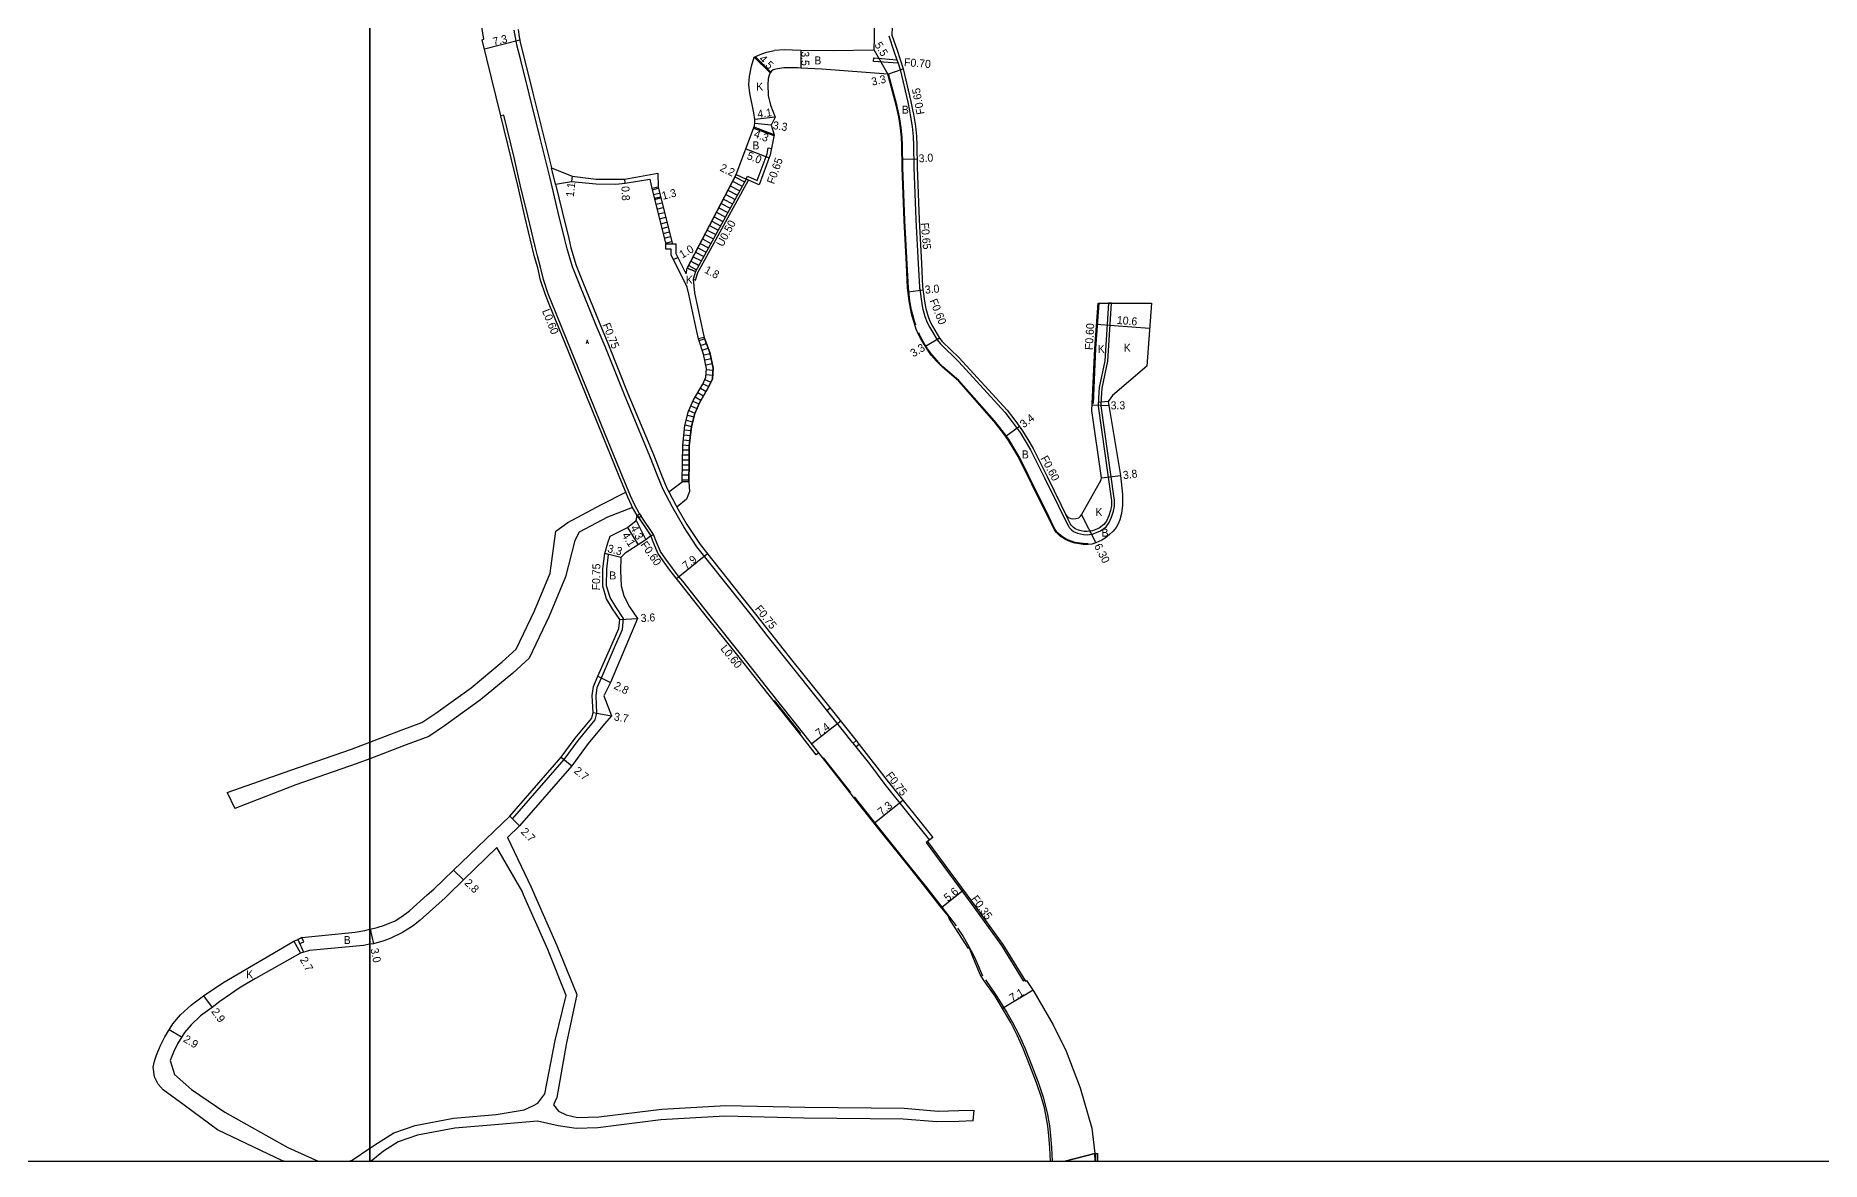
# Model space of a CAD drawing. Header units: metres. Extents: x -14400 to -12000, y -90000 to -87000.
# Drawn here: x -12866.8 to -12509.9, y -90000 to -89775 of the extents above; entities that cross this region are included whole.
import ezdxf

# ---------------------------------------------------------------- set-up
doc = ezdxf.new("R2010")
doc.units = ezdxf.units.M
doc.header["$LTSCALE"] = 2.5
for name, color, linetype in [('その他', 7, 'Continuous'), ('側溝・桝', 7, 'Continuous'), ('図郭', 7, 'Continuous'), ('幅員', 7, 'Continuous'), ('歩道・分離帯・安全施設', 7, 'Continuous'), ('舗装', 7, 'Continuous'), ('道路', 7, 'Continuous')]:
    doc.layers.add(name, color=color, linetype=linetype)
doc.styles.get("Standard").update_dxf_attribs({"font": ''})
doc.styles.add('YOKO_DECO', font='txt.shx', dxfattribs={"bigfont": 'extfont.shx'})
doc.styles.get('Standard').set_extended_font_data('@MS PGothic')

msp = doc.modelspace()

# ---------------------------------------------------------------- linework, layer by layer
at = {"layer": 'その他'}
for points in [[(-12742.39, -89805.26), (-12743.65, -89805.58)], [(-12743.65, -89805.58), (-12740.83, -89816.68)], [(-12743.6, -89805.8), (-12742.34, -89805.48)], [(-12742.39, -89805.26), (-12739.5, -89816.65)], [(-12726.76, -89802.72), (-12735.82, -89820.07), (-12736.54, -89821.45)], [(-12724.78, -89803.68), (-12734.22, -89820.91), (-12734.9, -89822.17)], [(-12728.41, -89805.88), (-12726.53, -89806.86)], [(-12727.95, -89804.99), (-12726.05, -89805.99)], [(-12727.48, -89804.11), (-12725.56, -89805.11)], [(-12727.02, -89803.22), (-12725.08, -89804.23)], [(-12726.76, -89802.72), (-12724.78, -89803.68)], [(-12743.35, -89806.77), (-12742.09, -89806.45)], [(-12743.1, -89807.74), (-12741.84, -89807.42)], [(-12742.86, -89808.71), (-12741.6, -89808.39)], [(-12742.61, -89809.68), (-12741.35, -89809.36)], [(-12730.26, -89809.43), (-12728.45, -89810.37)], [(-12729.8, -89808.54), (-12727.97, -89809.49)], [(-12729.34, -89807.65), (-12727.49, -89808.62)], [(-12728.87, -89806.77), (-12727.01, -89807.74)], [(-12742.37, -89810.64), (-12741.11, -89810.32)], [(-12742.12, -89811.61), (-12740.86, -89811.29)], [(-12741.87, -89812.58), (-12740.61, -89812.26)], [(-12732.11, -89812.97), (-12730.37, -89813.88)], [(-12731.65, -89812.09), (-12729.89, -89813)], [(-12731.19, -89811.2), (-12729.41, -89812.13)], [(-12730.72, -89810.31), (-12728.93, -89811.25)], [(-12741.63, -89813.55), (-12740.37, -89813.23)], [(-12741.38, -89814.52), (-12740.12, -89814.2)], [(-12741.14, -89815.49), (-12739.88, -89815.17)], [(-12740.89, -89816.46), (-12739.63, -89816.14)], [(-12739.5, -89816.65), (-12740.83, -89816.68)], [(-12733.96, -89816.52), (-12732.29, -89817.39)], [(-12733.5, -89815.63), (-12731.81, -89816.51)], [(-12733.04, -89814.75), (-12731.33, -89815.63)], [(-12732.57, -89813.86), (-12730.85, -89814.76)], [(-12735.81, -89820.06), (-12734.22, -89820.9)], [(-12735.35, -89819.18), (-12733.74, -89820.02)], [(-12734.89, -89818.29), (-12733.25, -89819.14)], [(-12734.42, -89817.4), (-12732.77, -89818.27)], [(-12736.54, -89821.45), (-12734.9, -89822.17)], [(-12736.27, -89820.95), (-12734.69, -89821.78)], [(-12737.57, -89864.17), (-12737.52, -89860.29), (-12737.47, -89856.88), (-12737.02, -89852.91), (-12736.29, -89850.08), (-12735.3, -89847.8), (-12733.45, -89844.68), (-12732.82, -89843.25), (-12732.7, -89841.56), (-12733.29, -89838.68), (-12734.31, -89835.58)], [(-12736.25, -89864.19), (-12736.2, -89860.3), (-12736.15, -89856.96), (-12735.71, -89853.15), (-12735.04, -89850.51), (-12734.12, -89848.41), (-12732.28, -89845.29), (-12731.51, -89843.57), (-12731.37, -89841.47), (-12732.02, -89838.3), (-12733.18, -89835.33)], [(-12733.18, -89835.33), (-12734.31, -89835.58)], [(-12734.19, -89835.95), (-12733.08, -89835.59)], [(-12733.88, -89836.9), (-12732.71, -89836.52)], [(-12733.56, -89837.85), (-12732.35, -89837.45)], [(-12733.27, -89838.81), (-12731.97, -89838.54)], [(-12733.07, -89839.79), (-12731.77, -89839.52)], [(-12732.87, -89840.77), (-12731.57, -89840.5)], [(-12732.72, -89841.75), (-12731.4, -89841.84)], [(-12733.43, -89844.62), (-12732.22, -89845.15)], [(-12733.02, -89843.7), (-12731.81, -89844.24)], [(-12732.78, -89842.75), (-12731.46, -89842.83)], [(-12735.42, -89848.08), (-12734.21, -89848.61)], [(-12734.94, -89847.2), (-12733.81, -89847.87)], [(-12734.43, -89846.34), (-12733.3, -89847.01)], [(-12733.93, -89845.48), (-12732.79, -89846.15)], [(-12736.74, -89851.84), (-12735.46, -89852.17)], [(-12736.49, -89850.87), (-12735.21, -89851.2)], [(-12736.22, -89849.91), (-12735.01, -89850.44)], [(-12735.82, -89849), (-12734.61, -89849.53)], [(-12737.35, -89855.79), (-12736.03, -89855.94)], [(-12737.23, -89854.79), (-12735.92, -89854.94)], [(-12737.12, -89853.8), (-12735.81, -89853.95)], [(-12736.99, -89852.81), (-12735.71, -89853.14)], [(-12737.5, -89858.78), (-12736.18, -89858.8)], [(-12737.49, -89857.78), (-12736.16, -89857.8)], [(-12737.46, -89856.78), (-12736.15, -89856.93)], [(-12737.55, -89862.78), (-12736.23, -89862.8)], [(-12737.54, -89861.78), (-12736.22, -89861.8)], [(-12737.53, -89860.78), (-12736.21, -89860.8)], [(-12737.52, -89859.78), (-12736.19, -89859.8)], [(-12737.57, -89863.78), (-12736.24, -89863.8)], [(-12736.25, -89864.19), (-12737.57, -89864.17)]]:
    msp.add_lwpolyline(points, dxfattribs=at)
at = {"layer": '側溝・桝'}
for points in [[(-12703.38, -89916.4), (-12703.49, -89916.26), (-12710.24, -89907.8), (-12716.04, -89900.56), (-12720.55, -89894.91), (-12723.54, -89891.1), (-12726.45, -89887.44), (-12734.62, -89877.15), (-12737.27, -89873.15), (-12739.52, -89869.25), (-12741.36, -89865.74), (-12742.43, -89863.11), (-12744.03, -89859.03), (-12749.13, -89846.79), (-12752.98, -89837.1), (-12754.74, -89832.91), (-12758.17, -89824.55), (-12759.5, -89821.19), (-12760.57, -89817.6), (-12761.01, -89815.72), (-12762.33, -89810.34), (-12764.04, -89803.23), (-12765.97, -89795.5), (-12768.19, -89786.64), (-12769.82, -89779.92), (-12770.63, -89776.83), (-12770.92, -89775.35), (-12771.14, -89773.87)], [(-12696.29, -89775.01), (-12695.23, -89778.09), (-12694.66, -89779.8), (-12694.42, -89780.52), (-12694, -89781.76), (-12692.49, -89788.31), (-12692.14, -89789.99), (-12691.97, -89790.8), (-12691.59, -89793.15), (-12691.38, -89795.12), (-12691.31, -89796.92), (-12691.25, -89801.28), (-12690.85, -89811.83), (-12690.37, -89820.59), (-12690.16, -89825.2), (-12690.11, -89825.62), (-12690.06, -89825.61), (-12689.81, -89827.67), (-12689.52, -89829.38), (-12689.45, -89829.66), (-12689.03, -89831.13), (-12688.58, -89832.31), (-12688.07, -89833.35), (-12686.6, -89835.79), (-12686.02, -89836.51), (-12682.28, -89840.19), (-12673.09, -89850.28), (-12671.97, -89851.66), (-12671, -89852.96), (-12670.01, -89854.35), (-12668.98, -89856.02), (-12667.96, -89857.79), (-12666.67, -89860.3), (-12665.14, -89863.38), (-12662.32, -89869.08), (-12661.4, -89871.01), (-12661.36, -89871.09), (-12660.44, -89872.93), (-12660.2, -89873.28), (-12659.79, -89873.72), (-12659.31, -89874.08), (-12658.54, -89874.42), (-12657.94, -89874.59), (-12657.32, -89874.69), (-12656.57, -89874.75), (-12655.38, -89874.57), (-12653.95, -89873.97), (-12652.83, -89873.17), (-12652.24, -89872.34), (-12651.72, -89871.23), (-12651.34, -89870.05), (-12651.15, -89869.02), (-12651.17, -89867.81), (-12651.22, -89867.44), (-12653.8, -89849.01), (-12653.75, -89847.46), (-12653.58, -89845.44), (-12652.47, -89840.05), (-12651.75, -89828.45), (-12652.36, -89828.45), (-12653.06, -89839.97), (-12654.18, -89845.35), (-12654.35, -89847.42), (-12654.4, -89849.05), (-12651.82, -89867.53), (-12651.77, -89867.92), (-12651.75, -89868.97), (-12651.93, -89869.91), (-12652.28, -89871.01), (-12652.76, -89872.04), (-12653.26, -89872.74), (-12654.24, -89873.44), (-12655.54, -89873.99), (-12656.59, -89874.14), (-12657.22, -89874.1), (-12657.8, -89874), (-12658.33, -89873.85), (-12659, -89873.56), (-12659.39, -89873.27), (-12659.73, -89872.91), (-12659.93, -89872.62), (-12660.85, -89870.76)], [(-12694.42, -89780.52), (-12699.3, -89780.15), (-12699.25, -89779.45), (-12694.66, -89779.8)], [(-12746.07, -89870.61), (-12747.18, -89868.6), (-12747.89, -89866.99), (-12749.49, -89863.13), (-12752.94, -89854.65), (-12756.1, -89846.93), (-12759.76, -89837.93), (-12763.62, -89828.43), (-12764.36, -89826.57), (-12765.29, -89823.71), (-12765.86, -89821.26), (-12766.49, -89819.04), (-12766.95, -89817.13), (-12768.42, -89810.99), (-12769.88, -89805.09), (-12771.16, -89799.32), (-12773.23, -89790.91), (-12773.82, -89791.05)], [(-12724.78, -89803.68), (-12724.53, -89803.08), (-12722.57, -89803.93), (-12720.59, -89798.65), (-12720.35, -89797.43), (-12719.71, -89797.55)], [(-12762.9, -89804.65), (-12763.69, -89801.43)], [(-12735.4, -89823.69), (-12734.93, -89823.85), (-12734.44, -89822.37), (-12733.78, -89821.15), (-12724.32, -89803.88)], [(-12747.47, -89869.31), (-12747.72, -89868.86), (-12748.44, -89867.23), (-12748.85, -89866.24)], [(-12740.25, -89866.19), (-12738.84, -89868.88), (-12738.61, -89869.27)], [(-12746.26, -89871.39), (-12743.81, -89874.99), (-12743.28, -89874.68), (-12745.77, -89871.06)], [(-12710.26, -89918.37), (-12713.22, -89914.57), (-12719.97, -89906.08), (-12725.67, -89898.87), (-12731.99, -89890.98), (-12737.47, -89884.06), (-12738.31, -89883.03), (-12739.52, -89881.44), (-12740.85, -89879.63), (-12741.88, -89878.11), (-12742.73, -89876.21), (-12743.28, -89874.68)], [(-12772, -89931.02), (-12771.47, -89931.56), (-12761.16, -89919.69), (-12758.38, -89915.86), (-12754.98, -89911.77), (-12754.61, -89910.4), (-12754.79, -89906.93), (-12754.59, -89905.32), (-12753.73, -89903.34), (-12750.9, -89896.85), (-12749.47, -89893.7), (-12749.29, -89891.49), (-12750.85, -89889.16), (-12751.98, -89887.29), (-12752.71, -89884.96), (-12752.66, -89881.63), (-12752.27, -89878.68), (-12753, -89878.49)], [(-12688.08, -89935.78), (-12696.96, -89924.67), (-12700.08, -89920.58), (-12702.79, -89917.16)], [(-12688.5, -89936.1), (-12688.77, -89936.3), (-12684.32, -89942.33), (-12679.79, -89948.46), (-12673.72, -89956.84), (-12669.37, -89963.91), (-12669.09, -89963.74)]]:
    msp.add_lwpolyline(points, dxfattribs=at)
for points in [[(-12746.56, -89870.94), (-12746.07, -89870.61), (-12745.77, -89871.06), (-12746.26, -89871.39)], [(-12702.18, -89916.67), (-12702.79, -89917.16), (-12703.38, -89916.4), (-12702.77, -89915.92)], [(-12814.02, -89956.48), (-12813.2, -89956.1), (-12813.58, -89955.28), (-12814.39, -89955.66)]]:
    msp.add_lwpolyline(points, close=True, dxfattribs=at)
at = {"layer": '図郭'}
for points in [[(-13600, -90000), (-12800, -90000), (-12800, -89400), (-13600, -89400)], [(-12800, -90000), (-12000, -90000), (-12000, -89400), (-12800, -89400)]]:
    msp.add_lwpolyline(points, close=True, dxfattribs=at)
at = {"layer": '幅員'}
for points in [[(-12770.02, -89775.93), (-12777.12, -89777.69)], [(-12719.96, -89782.42), (-12723.19, -89779.29)], [(-12713.88, -89777.98), (-12713.87, -89781.48)], [(-12699.19, -89777.89), (-12696.49, -89782.68)], [(-12696.49, -89782.68), (-12693.36, -89781.62)], [(-12718.99, -89791.28), (-12723.06, -89791.76)], [(-12719.19, -89794.79), (-12723.21, -89793.28)], [(-12719.78, -89792.86), (-12723.07, -89792.54)], [(-12724.86, -89797.65), (-12720.18, -89799.41)], [(-12693.62, -89799.68), (-12690.62, -89799.62)], [(-12759.58, -89803.06), (-12759.7, -89804.16)], [(-12748.98, -89804.45), (-12749.01, -89803.65)], [(-12726.76, -89802.72), (-12724.78, -89803.68)], [(-12743.16, -89807.5), (-12741.9, -89807.18)], [(-12738.39, -89819.31), (-12739.29, -89819.75)], [(-12735.82, -89820.07), (-12734.22, -89820.91)], [(-12689.42, -89825.89), (-12692.4, -89826.25)], [(-12644.14, -89833.51), (-12654.72, -89832.75)], [(-12686.11, -89835.45), (-12688.92, -89837.16)], [(-12655.6, -89848.76), (-12652.31, -89848.92)], [(-12670.13, -89853.15), (-12672.9, -89855.12)], [(-12653.72, -89863.39), (-12649.95, -89862.91)], [(-12748.52, -89873.33), (-12746.34, -89876.8)], [(-12746.79, -89871.92), (-12744.84, -89875.75)], [(-12746.56, -89870.94), (-12743.81, -89874.99)], [(-12657.71, -89870.78), (-12654.85, -89876.39)], [(-12749.8, -89879.32), (-12753, -89878.49)], [(-12732.51, -89878.58), (-12738.68, -89883.55)], [(-12750.06, -89891.69), (-12746.47, -89891.47)], [(-12754.42, -89903.04), (-12751.91, -89904.28)], [(-12708.61, -89909.84), (-12708.01, -89909.36)], [(-12755.36, -89910.32), (-12751.72, -89910.96)], [(-12705.87, -89912.04), (-12711.68, -89916.55)], [(-12761.75, -89919.23), (-12759.65, -89920.93)], [(-12699.2, -89932.38), (-12693.47, -89927.8)], [(-12699.2, -89932.38), (-12693.47, -89927.8)], [(-12772, -89931.02), (-12770.11, -89932.95)], [(-12783.31, -89941.8), (-12781.31, -89943.75)], [(-12681.32, -89945.82), (-12685.7, -89949.34)], [(-12799.92, -89953.59), (-12799.29, -89956.52)], [(-12815.19, -89956.02), (-12813.87, -89958.38)], [(-12667.41, -89965.81), (-12673.52, -89969.49)], [(-12833.24, -89966.93), (-12831.54, -89969.28)], [(-12837.65, -89975.22), (-12840.12, -89973.71)]]:
    msp.add_lwpolyline(points, dxfattribs=at)
at = {"layer": '歩道・分離帯・安全施設'}
for points in [[(-12690.87, -89832.86), (-12691.14, -89832.08), (-12691.49, -89830.8), (-12691.72, -89829.84), (-12692.03, -89827.99), (-12692.35, -89825.39), (-12692.57, -89820.7), (-12693.05, -89811.93), (-12693.45, -89801.33), (-12693.51, -89796.98), (-12693.58, -89795.28), (-12693.77, -89793.44), (-12694.13, -89791.2), (-12694.63, -89788.84), (-12696.34, -89782.64)], [(-12654.26, -89828.45), (-12654.91, -89837.51), (-12655.44, -89848.55)], [(-12656.41, -89876.56), (-12657.38, -89876.53), (-12658.52, -89876.4), (-12659.03, -89876.29), (-12659.63, -89876.1), (-12660.34, -89875.83), (-12661, -89875.49), (-12661.4, -89875.24), (-12661.83, -89874.96), (-12662.36, -89874.5), (-12662.62, -89874.23), (-12662.86, -89873.93), (-12663, -89873.71), (-12663.76, -89872.23), (-12663.8, -89872.11), (-12664.7, -89870.24), (-12667.51, -89864.56), (-12669.03, -89861.49), (-12670.28, -89859.06), (-12671.25, -89857.38), (-12672.22, -89855.82), (-12673.14, -89854.52), (-12674.06, -89853.29), (-12675.12, -89851.99), (-12682.28, -89843.94), (-12685.45, -89841.17), (-12685.91, -89840.7), (-12686.61, -89839.94), (-12687.65, -89838.75), (-12688.5, -89837.57), (-12689.23, -89836.37), (-12689.82, -89835.38), (-12690.16, -89834.7), (-12690.29, -89834.38)], [(-12719.17, -89907.86), (-12713.9, -89914.48)], [(-12709.41, -89919.32), (-12703.89, -89926.28)], [(-12703.18, -89927.16), (-12698.1, -89933.57), (-12692.52, -89940.53), (-12688.68, -89945.35), (-12685.87, -89948.92), (-12682.81, -89952.91)], [(-12682.5, -89953.38), (-12681.43, -89955.1), (-12680.51, -89956.63), (-12679.78, -89957.95), (-12679.2, -89959.05), (-12678.66, -89960.24), (-12677.54, -89962.96)], [(-12676.92, -89963.71), (-12674.77, -89966.84), (-12672.64, -89970.29), (-12671.6, -89972.13), (-12670.29, -89974.67), (-12669.05, -89977.35), (-12667.72, -89980.73), (-12666.39, -89984.2), (-12665.41, -89987.17), (-12664.84, -89989.26), (-12664.51, -89990.66), (-12664.14, -89992.93), (-12663.92, -89994.84), (-12663.71, -89997.28), (-12663.6, -90000)], [(-12654.87, -90000), (-12654.9, -89998.48)]]:
    msp.add_lwpolyline(points, dxfattribs=at)
at = {"layer": '舗装'}
for points in [[(-12719.87, -89782.31), (-12722.95, -89779.19)], [(-12723.3, -89793.5), (-12719.22, -89794.98)], [(-12734.9, -89822.17), (-12736.54, -89821.45)], [(-12654.38, -89848.34), (-12654.4, -89849.05), (-12651.82, -89867.53), (-12651.77, -89867.92), (-12651.75, -89868.97), (-12651.93, -89869.91), (-12652.28, -89871.01), (-12652.76, -89872.04), (-12653.26, -89872.74), (-12654.24, -89873.44), (-12655.54, -89873.99), (-12656.59, -89874.14), (-12657.22, -89874.1), (-12657.8, -89874), (-12658.33, -89873.85), (-12659, -89873.56), (-12659.39, -89873.27), (-12659.73, -89872.91), (-12659.93, -89872.62), (-12660.85, -89870.76)], [(-12652.44, -89848.13), (-12654.38, -89848.34)], [(-12814.39, -89955.66), (-12813.27, -89958.2)], [(-12655.06, -89998.43), (-12661, -90000)]]:
    msp.add_lwpolyline(points, dxfattribs=at)
at = {"layer": '道路'}
for points in [[(-12699.19, -89777.89), (-12699.13, -89775.31), (-12699.12, -89773.34), (-12698.51, -89768.91), (-12697.93, -89765.72), (-12697.32, -89763.2), (-12697.02, -89762.12), (-12696.47, -89760.99)], [(-12694.45, -89765.13), (-12695.44, -89770.61), (-12695.62, -89773.27), (-12695.64, -89774.9), (-12694.62, -89777.88), (-12693.36, -89781.62)], [(-12748.85, -89866.24), (-12750.04, -89863.36), (-12753.49, -89854.88), (-12756.66, -89847.16), (-12760.32, -89838.15), (-12764.18, -89828.65), (-12764.92, -89826.77), (-12765.87, -89823.87), (-12766.44, -89821.41), (-12767.07, -89819.2), (-12767.53, -89817.27), (-12769, -89811.14), (-12770.38, -89805.2), (-12771.74, -89799.47), (-12773.82, -89791.03), (-12777.58, -89775.82), (-12777.23, -89775.73), (-12777.63, -89773.22)], [(-12770.37, -89773.78), (-12770.16, -89775.22), (-12769.88, -89776.66), (-12769.06, -89779.73), (-12767.44, -89786.46), (-12765.22, -89795.31), (-12763.69, -89801.43)], [(-12726.76, -89802.72), (-12723.12, -89793.04), (-12723.06, -89792.48), (-12723.06, -89791.76), (-12723.23, -89790.44), (-12724.06, -89786.47), (-12724.22, -89784.75), (-12724.1, -89783.15), (-12723.74, -89781.09), (-12723.19, -89779.29), (-12722.01, -89778.79), (-12720.71, -89778.31), (-12719.1, -89777.98)], [(-12699.19, -89777.89), (-12707.38, -89778.01), (-12713.88, -89777.98), (-12717.18, -89777.8), (-12719.1, -89777.98)], [(-12719.7, -89782.09), (-12719.96, -89782.42), (-12720.17, -89782.87), (-12720.36, -89783.65), (-12720.44, -89784.73), (-12720.35, -89786.96), (-12719.94, -89788.86), (-12718.99, -89791.28), (-12719.78, -89792.86), (-12719.19, -89794.79), (-12719.96, -89798.83), (-12722.2, -89804.8)], [(-12714.43, -89781.45), (-12716.49, -89781.41), (-12717.24, -89781.45), (-12718.06, -89781.54), (-12718.84, -89781.7), (-12719.39, -89781.86), (-12719.7, -89782.09)], [(-12696.49, -89782.68), (-12709.68, -89781.69), (-12713.87, -89781.48), (-12714.43, -89781.45)], [(-12643.78, -89828.44), (-12644.68, -89841.05), (-12651.54, -89846.92), (-12652.44, -89848.13), (-12649.95, -89862.91), (-12649.53, -89866.72), (-12649.54, -89868.88), (-12649.76, -89870.48), (-12650.11, -89871.8), (-12650.42, -89872.59), (-12650.84, -89873.33), (-12651.44, -89874.03), (-12652.14, -89874.7), (-12653.01, -89875.43), (-12653.65, -89875.85), (-12654.85, -89876.39), (-12655.69, -89876.63), (-12656.41, -89876.71), (-12657.4, -89876.68), (-12658.55, -89876.54), (-12659.06, -89876.43), (-12659.68, -89876.24), (-12660.41, -89875.96), (-12661.08, -89875.62), (-12661.48, -89875.36), (-12661.92, -89875.08), (-12662.47, -89874.61), (-12662.73, -89874.33), (-12662.98, -89874.01), (-12663.13, -89873.79), (-12663.89, -89872.29), (-12663.94, -89872.17), (-12664.84, -89870.31), (-12667.65, -89864.62), (-12669.17, -89861.56), (-12670.42, -89859.13), (-12671.38, -89857.46), (-12672.35, -89855.9), (-12673.26, -89854.61), (-12674.18, -89853.39), (-12675.23, -89852.09), (-12682.28, -89844.08), (-12685.56, -89841.28), (-12686.02, -89840.81), (-12686.72, -89840.04), (-12687.77, -89838.84), (-12688.62, -89837.66), (-12689.36, -89836.45), (-12689.95, -89835.45), (-12690.3, -89834.76), (-12690.76, -89833.64), (-12691.28, -89832.12), (-12691.63, -89830.84), (-12691.87, -89829.87), (-12692.18, -89828.01), (-12692.5, -89825.4), (-12692.72, -89820.71), (-12693.2, -89811.94), (-12693.6, -89801.34), (-12693.66, -89796.98), (-12693.73, -89795.29), (-12693.92, -89793.46), (-12694.28, -89791.23), (-12694.78, -89788.88), (-12696.49, -89782.68)], [(-12693.36, -89781.62), (-12691.86, -89788.17), (-12691.5, -89789.85), (-12691.33, -89790.68), (-12690.95, -89793.06), (-12690.73, -89795.07), (-12690.66, -89796.9), (-12690.6, -89801.26), (-12690.2, -89811.8), (-12689.73, -89820.56), (-12689.51, -89825.15), (-12689.21, -89827.58), (-12688.93, -89829.26), (-12688.87, -89829.51), (-12688.46, -89830.94), (-12688.03, -89832.07), (-12687.54, -89833.06), (-12686.11, -89835.45), (-12685.58, -89836.11), (-12682.28, -89839.31), (-12672.63, -89849.89), (-12671.5, -89851.29), (-12670.51, -89852.6), (-12669.51, -89854.02), (-12668.46, -89855.71), (-12667.43, -89857.5), (-12666.13, -89860.03), (-12664.6, -89863.11), (-12661.78, -89868.82), (-12660.85, -89870.76), (-12660.6, -89871.08), (-12660.22, -89871.39), (-12659.85, -89871.51), (-12659.45, -89871.55), (-12658.89, -89871.54), (-12658.3, -89871.38), (-12657.96, -89871.07), (-12657.71, -89870.78), (-12653.78, -89863.8), (-12653.72, -89863.39), (-12655.66, -89849.9), (-12655.06, -89837.5), (-12654.41, -89828.45)], [(-12763.69, -89801.43), (-12759.58, -89803.06)], [(-12762.9, -89804.65), (-12759.7, -89804.16)], [(-12762.9, -89804.65), (-12761.58, -89810.15), (-12760.26, -89815.53), (-12759.82, -89817.4), (-12758.77, -89820.94), (-12757.45, -89824.26), (-12754.03, -89832.62), (-12752.27, -89836.81), (-12748.42, -89846.5), (-12743.31, -89858.74), (-12741.71, -89862.83), (-12740.66, -89865.42), (-12740.25, -89866.19)], [(-12759.7, -89804.16), (-12754.75, -89804.61), (-12750.82, -89804.65), (-12748.98, -89804.45), (-12744.03, -89803.69), (-12743.65, -89805.58)], [(-12759.58, -89803.06), (-12754.74, -89803.67), (-12749.01, -89803.65), (-12742.44, -89802.49), (-12742.39, -89805.26)], [(-12743.65, -89805.58), (-12740.83, -89816.68)], [(-12742.39, -89805.26), (-12739.5, -89816.65)], [(-12736.79, -89822.58), (-12736.54, -89821.45), (-12735.82, -89820.07), (-12726.76, -89802.72)], [(-12722.2, -89804.8), (-12724.32, -89803.88), (-12724.78, -89803.68), (-12734.22, -89820.91), (-12734.9, -89822.17), (-12735.4, -89823.69)], [(-12736.59, -89825.27), (-12739.75, -89818.82), (-12739.76, -89817.65), (-12740.84, -89817.65), (-12740.83, -89816.68)], [(-12736.79, -89822.58), (-12738.75, -89818.58), (-12738.77, -89816.65), (-12739.5, -89816.65)], [(-12735.4, -89823.69), (-12735.12, -89826.42), (-12733.5, -89833.86), (-12733.18, -89835.33), (-12732.02, -89838.3), (-12731.37, -89841.47), (-12731.51, -89843.57), (-12732.28, -89845.29), (-12734.12, -89848.41), (-12735.04, -89850.51), (-12735.71, -89853.15), (-12736.15, -89856.96), (-12736.2, -89860.3), (-12736.25, -89864.19)], [(-12737.57, -89864.17), (-12737.52, -89860.29), (-12737.47, -89856.88), (-12737.02, -89852.91), (-12736.29, -89850.08), (-12735.3, -89847.8), (-12733.45, -89844.68), (-12732.82, -89843.25), (-12732.7, -89841.56), (-12733.29, -89838.68), (-12734.31, -89835.58), (-12734.63, -89834.11), (-12736.25, -89826.64), (-12736.59, -89825.27)], [(-12654.41, -89828.45), (-12643.78, -89828.44)], [(-12800, -89916.2), (-12793.77, -89913.83), (-12789.6, -89912.28), (-12786.83, -89910.43), (-12779.78, -89905.35), (-12773.53, -89900.15), (-12770.77, -89897.61), (-12767.12, -89889.96), (-12763.98, -89882.42), (-12762.84, -89874.07), (-12760.46, -89872.29), (-12753.71, -89868.72), (-12748.85, -89866.24)], [(-12740.25, -89866.19), (-12737.57, -89864.17)], [(-12736.25, -89864.19), (-12736.11, -89866.14), (-12736.72, -89867.62), (-12738.61, -89869.27)], [(-12747.47, -89869.31), (-12752.49, -89871.24), (-12758.14, -89874.24), (-12759.06, -89875.88), (-12760.87, -89883.19), (-12764.15, -89891.06), (-12768.13, -89899.4), (-12771.45, -89902.46), (-12777.86, -89907.79), (-12785.06, -89912.97), (-12788.23, -89915.09), (-12792.73, -89916.76), (-12800, -89919.53)], [(-12746.56, -89870.94), (-12747.47, -89869.31)], [(-12738.61, -89869.27), (-12736.61, -89872.74), (-12734, -89876.7), (-12725.84, -89886.96), (-12722.93, -89890.62), (-12719.94, -89894.43), (-12715.43, -89900.08), (-12709.64, -89907.32), (-12702.77, -89915.92), (-12702.18, -89916.67), (-12696.35, -89924.2), (-12687.46, -89935.31), (-12688.51, -89936.09), (-12684.05, -89942.13), (-12679.52, -89948.26), (-12673.45, -89956.66), (-12668.93, -89963.98), (-12668.71, -89963.84), (-12667.25, -89966.05), (-12663.41, -89972.75), (-12660.79, -89978.02), (-12658.03, -89985.29), (-12655.66, -89993.39), (-12655.06, -89998.43), (-12655.03, -90000)], [(-12800, -89953.61), (-12799.92, -89953.59), (-12798.56, -89953.25), (-12797.08, -89952.79), (-12794.93, -89951.95), (-12793.6, -89951.1), (-12792.11, -89949.96), (-12788.52, -89946.77), (-12787.21, -89945.6), (-12783.31, -89941.8), (-12772, -89931.02), (-12761.75, -89919.23), (-12758.98, -89915.4), (-12755.66, -89911.41), (-12755.36, -89910.32), (-12755.54, -89906.91), (-12755.33, -89905.12), (-12754.42, -89903.04), (-12751.58, -89896.55), (-12750.21, -89893.51), (-12750.06, -89891.69), (-12751.48, -89889.56), (-12752.67, -89887.6), (-12753.46, -89885.07), (-12753.41, -89881.58), (-12753, -89878.49), (-12752.45, -89876.38), (-12751.95, -89875.05), (-12748.52, -89873.33), (-12746.79, -89871.92), (-12746.56, -89870.94)], [(-12743.81, -89874.99), (-12744.84, -89875.75), (-12746.34, -89876.8), (-12749, -89878.43)], [(-12663.94, -90000), (-12664.05, -89997.3), (-12664.24, -89994.87), (-12664.48, -89992.98), (-12664.85, -89990.73), (-12665.17, -89989.34), (-12665.74, -89987.27), (-12666.71, -89984.31), (-12668.04, -89980.86), (-12669.37, -89977.48), (-12670.6, -89974.82), (-12671.9, -89972.29), (-12672.94, -89970.46), (-12675.02, -89967), (-12677.2, -89963.91), (-12678.01, -89962.65), (-12679.46, -89959.11), (-12680.12, -89957.39), (-12680.3, -89957.45), (-12684.18, -89951.48), (-12684.34, -89951.03), (-12685.98, -89949), (-12688.78, -89945.43), (-12692.62, -89940.61), (-12698.2, -89933.65), (-12703.29, -89927.24), (-12703.99, -89926.36), (-12710.26, -89918.37), (-12710.76, -89918.74), (-12713.71, -89914.95), (-12720.46, -89906.46), (-12726.15, -89899.25), (-12732.48, -89891.37), (-12737.96, -89884.45), (-12738.79, -89883.41), (-12740.02, -89881.81), (-12741.35, -89879.98), (-12742.41, -89878.44), (-12743.26, -89876.53), (-12743.81, -89874.99)], [(-12749.8, -89879.32), (-12749.88, -89881.99), (-12749.79, -89884.96), (-12749.22, -89886.98), (-12748.11, -89889.16), (-12746.47, -89891.47), (-12751.91, -89904.28), (-12753.24, -89906.96)], [(-12749, -89878.43), (-12749.8, -89879.32)], [(-12753.24, -89906.96), (-12751.72, -89910.96), (-12753.08, -89912.53), (-12756.34, -89916.48), (-12759.65, -89920.93), (-12770.11, -89932.95), (-12772.5, -89935.26)], [(-12828.53, -89926.25), (-12815.82, -89921.83), (-12803.7, -89917.6), (-12800, -89916.2)], [(-12800, -89919.53), (-12802.73, -89920.57), (-12814.83, -89924.78), (-12827.01, -89929.46)], [(-12828.53, -89926.25), (-12827.01, -89929.46)], [(-12774.62, -89937.3), (-12781.31, -89943.75), (-12784.38, -89946.77), (-12784.96, -89947.34), (-12789.94, -89951.8), (-12791.37, -89952.92), (-12793.46, -89954.28), (-12795.79, -89955.39), (-12797.21, -89955.94), (-12799.29, -89956.52), (-12800, -89956.63)], [(-12800, -89997.41), (-12798.46, -89996.39), (-12795.23, -89994.31), (-12790.98, -89992.83), (-12783.27, -89991.41), (-12774.75, -89990.68), (-12769.15, -89989.7), (-12767.32, -89988.85), (-12766.44, -89988.4), (-12765, -89986.5), (-12762.98, -89975.87), (-12760.73, -89966.83), (-12764.45, -89957.67), (-12769.26, -89946.77), (-12769.58, -89946.03), (-12774.62, -89937.3)], [(-12772.5, -89935.26), (-12767.76, -89945.21), (-12767.07, -89946.77), (-12762.61, -89956.89), (-12758.65, -89966.64), (-12760.74, -89976.68), (-12762.6, -89987.25), (-12763.32, -89988.71), (-12762.27, -89989.96), (-12760.78, -89990.73), (-12758.52, -89991.26), (-12754.25, -89991.14), (-12741.66, -89989.57), (-12728.83, -89988.84), (-12713.03, -89989.18), (-12693.2, -89989.41), (-12686.42, -89989.98), (-12682.29, -89989.85), (-12679.19, -89989.76)], [(-12842.65, -89978.82), (-12841.93, -89976.97), (-12841, -89975.14), (-12839.39, -89972.51), (-12837.84, -89970.74), (-12835.69, -89968.71), (-12833.24, -89966.93), (-12829.37, -89964.31), (-12815.19, -89956.02), (-12814.39, -89955.66), (-12813.58, -89955.28), (-12802.96, -89954.17), (-12800.99, -89953.84), (-12800, -89953.61)], [(-12800, -89956.63), (-12801.3, -89956.84), (-12812.1, -89957.85), (-12813.87, -89958.38), (-12822.9, -89963.45), (-12825.96, -89965.28), (-12829.99, -89968.04), (-12831.54, -89969.28), (-12833.84, -89970.95), (-12835.75, -89972.75), (-12837.04, -89974.24), (-12838.46, -89976.55), (-12839.28, -89978.16), (-12839.95, -89979.88)], [(-12817.16, -90000), (-12817.5, -89999.88), (-12830.44, -89993.69), (-12837.11, -89988.78), (-12841.34, -89985.71), (-12842.32, -89984.58), (-12843.07, -89983.14), (-12843.32, -89981.2), (-12843.09, -89980), (-12842.65, -89978.82)], [(-12839.95, -89979.88), (-12839.09, -89982.63), (-12835.69, -89985.66), (-12829.02, -89990.18), (-12816.39, -89997.24), (-12810.37, -90000)], [(-12679.4, -89991.93), (-12682.29, -89992.02), (-12686.63, -89992.14), (-12693.4, -89991.58), (-12713.24, -89991.35), (-12729.03, -89991.01), (-12741.86, -89991.73), (-12754.45, -89993.31), (-12758.73, -89993.42), (-12762.34, -89992.92), (-12766.52, -89991.97), (-12775, -89992.71), (-12783.01, -89993.39), (-12790.47, -89994.77), (-12794.35, -89996.12), (-12797.29, -89998.01), (-12799.75, -90000)], [(-12679.4, -89991.93), (-12679.19, -89989.76)], [(-12804.16, -90000), (-12803.51, -89999.75), (-12800, -89997.41)], [(-12661, -90000), (-12655.06, -89998.43), (-12655.03, -90000)], [(-12655.03, -90000), (-12655.06, -89998.43), (-12654.56, -89998.42), (-12654.53, -90000)]]:
    msp.add_lwpolyline(points, dxfattribs=at)

# ---------------------------------------------------------------- texts
at = {"layer": '側溝・桝'}
for s, rotation, p in [('F0.70', 355.6447, (-12693.26, -89781.07)), ('F0.65', 100.5279, (-12689.1, -89790.61)), ('F0.65', 70.5594, (-12719.19, -89804.79)), ('U0.50', 61.2789, (-12729.45, -89817.33)), ('F0.65', 275.1268, (-12689.88, -89812.46)), ('L0.60', 292, (-12765.62, -89830.01)), ('F0.60', 291.8079, (-12688.15, -89827.96)), ('F0.75', 292, (-12753.54, -89832.79)), ('F0.60', 86.7673, (-12655.49, -89837.87)), ('F0.60', 298.076, (-12665.97, -89859.47)), ('F0.60', 305, (-12745.98, -89876.75)), ('F0.75', 89.1965, (-12754, -89885.88)), ('F0.75', 309, (-12723.14, -89889.62)), ('L0.60', 309, (-12730, -89897.56)), ('F0.75', 308, (-12696.97, -89922.91)), ('F0.35', 306, (-12679.88, -89947.55))]:
    msp.add_text(s, height=1.6, rotation=rotation, dxfattribs=at).set_placement(p)
at = {"layer": '幅員'}
for s, rotation, p in [('7.3', 14, (-12775.21, -89777.02)), ('5.5', 301.5777, (-12699.19, -89776.84)), ('4.5', 315.853, (-12722.32, -89779.82)), ('3.5', 270.2368, (-12713.78, -89778.13)), ('3.3', 12.9938, (-12699.55, -89785.02)), ('4.1', 7.8809, (-12722.43, -89791.47)), ('4.3', 339.0407, (-12723.38, -89795.25)), ('3.3', 351.3833, (-12719.53, -89793.65)), ('5.0', 338.6078, (-12724.78, -89799.6)), ('3.0', 4.0293, (-12690.23, -89800.35)), ('2.2', 334.0964, (-12730.17, -89801.94)), ('1.1', 83.7711, (-12759.25, -89807.3)), ('0.8', 272.1358, (-12749.72, -89805.1)), ('1.3', 14.2401, (-12741.43, -89807.82)), ('1.0', 31.1451, (-12737.56, -89819.59)), ('1.8', 332.3458, (-12733.27, -89822.31)), ('3.0', 5.274, (-12688.99, -89826.58)), ('10.6', 354.9978, (-12650.72, -89832.6)), ('3.3', 31.3046, (-12691.35, -89839.32)), ('3.3', 0.4155, (-12651.91, -89849.7)), ('3.4', 38.0022, (-12669.28, -89853.51)), ('3.8', 7.2216, (-12649.36, -89863.65)), ('4.3', 297.0055, (-12747.98, -89873.35)), ('3.3', 345.5238, (-12752.62, -89878.2)), ('4.1', 302.0804, (-12749.7, -89874.88)), ('6.30', 297.078, (-12655.27, -89877)), ('7.9', 39, (-12736.72, -89881.79)), ('3.6', 3.5176, (-12745.82, -89892.23)), ('2.8', 333.7453, (-12751.36, -89905.44)), ('3.7', 350.103, (-12751.31, -89911.84)), ('7.4', 38, (-12710.15, -89915.26)), ('2.7', 320.8811, (-12759.34, -89922.21)), ('7.3', 39, (-12697.67, -89930.98)), ('2.7', 314.4904, (-12769.94, -89934.26)), ('2.8', 315.8369, (-12781.21, -89944.51)), ('5.6', 39, (-12684.46, -89948.18)), ('2.7', 299.1911, (-12814.06, -89959.69)), ('3.0', 282.0215, (-12799.89, -89957.57)), ('7.1', 31, (-12671.57, -89968.19)), ('2.9', 305.7263, (-12831.78, -89970.08)), ('2.9', 328.47, (-12837.44, -89975.99))]:
    msp.add_text(s, height=1.6, rotation=rotation, dxfattribs=at).set_placement(p)
at = {"layer": '舗装'}
for s, p in [('B', (-12711.15, -89780.74)), ('K', (-12722.76, -89785.97)), ('B', (-12693.66, -89790.59)), ('B', (-12723.53, -89797.73)), ('K', (-12736.85, -89824.6)), ('K', (-12654.49, -89838.42)), ('K', (-12649.29, -89838.18)), ('B', (-12669.67, -89859.5)), ('K', (-12654.96, -89871.03)), ('B', (-12653.74, -89875.15)), ('B', (-12752.15, -89883.7)), ('B', (-12805.23, -89956.56)), ('K', (-12824.74, -89963.4))]:
    msp.add_text(s, height=1.6, dxfattribs=at).set_placement(p)
at = {"layer": '舗装', "style": 'YOKO_DECO'}
msp.add_text('A', height=0.75, dxfattribs=at).set_placement((-12756.82, -89836.58, 268.54))

doc.saveas('drawing.dxf')
